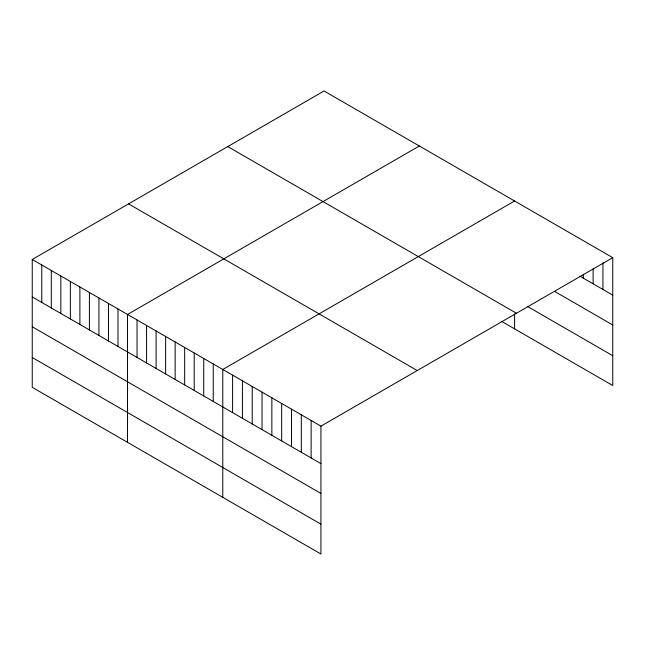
<?xml version="1.0" encoding="UTF-8"?>
<svg xmlns="http://www.w3.org/2000/svg" width="645" height="645" viewBox="0 0 645 645"><rect width="100%" height="100%" fill="white"/><g stroke="black" fill="none" stroke-linecap="round" stroke-linejoin="round"><path stroke-width="0.97" d="M32.25 259.475L320.936 426.143L320.936 554.007L32.25 387.331L32.25 259.475L324.064 90.993L612.75 257.669L612.75 385.525L501.608 321.363M419.331 145.996L127.517 314.47L127.517 442.333M514.597 200.998L222.783 369.472L222.783 497.335M320.936 426.143L612.75 257.669M580.032 276.253L612.75 295.136M554.676 291.435L612.75 324.967M527.683 306.585L612.75 355.701M227.766 146.592L516.452 313.26M128.548 203.876L417.234 370.544M32.25 296.942L320.936 463.618M32.25 326.773L320.936 493.441M32.25 357.507L320.936 524.175M602.938 262.846L602.938 289.476M593.118 269.013L593.118 283.808M583.306 274.198L583.306 278.14M514.597 313.946L514.597 328.861M311.124 420.476L311.124 457.95M301.304 414.808L301.304 452.282M291.492 409.14L291.492 446.614M281.672 403.48L281.672 440.946M271.859 397.812L271.859 435.278M262.047 392.144L262.047 429.618M252.227 386.476L252.227 423.95M242.415 380.808L242.415 418.282M232.595 375.14L232.595 412.615M213.253 363.974L213.253 401.448M203.731 358.475L203.731 395.949M194.201 352.976L194.201 390.451M184.68 347.478L184.68 384.944M175.15 341.971L175.15 379.445M165.62 336.472L165.62 373.947M156.098 330.974L156.098 368.448M146.568 325.475L146.568 362.95M137.046 319.976L137.046 357.443M117.987 308.971L117.987 346.446M108.465 303.472L108.465 340.947M98.935 297.974L98.935 335.448M89.413 292.475L89.413 329.942M79.883 286.977L79.883 324.443M70.353 281.47L70.353 318.944M60.832 275.971L60.832 313.446M51.302 270.473L51.302 307.947M41.78 264.974L41.78 302.44"/></g></svg>
